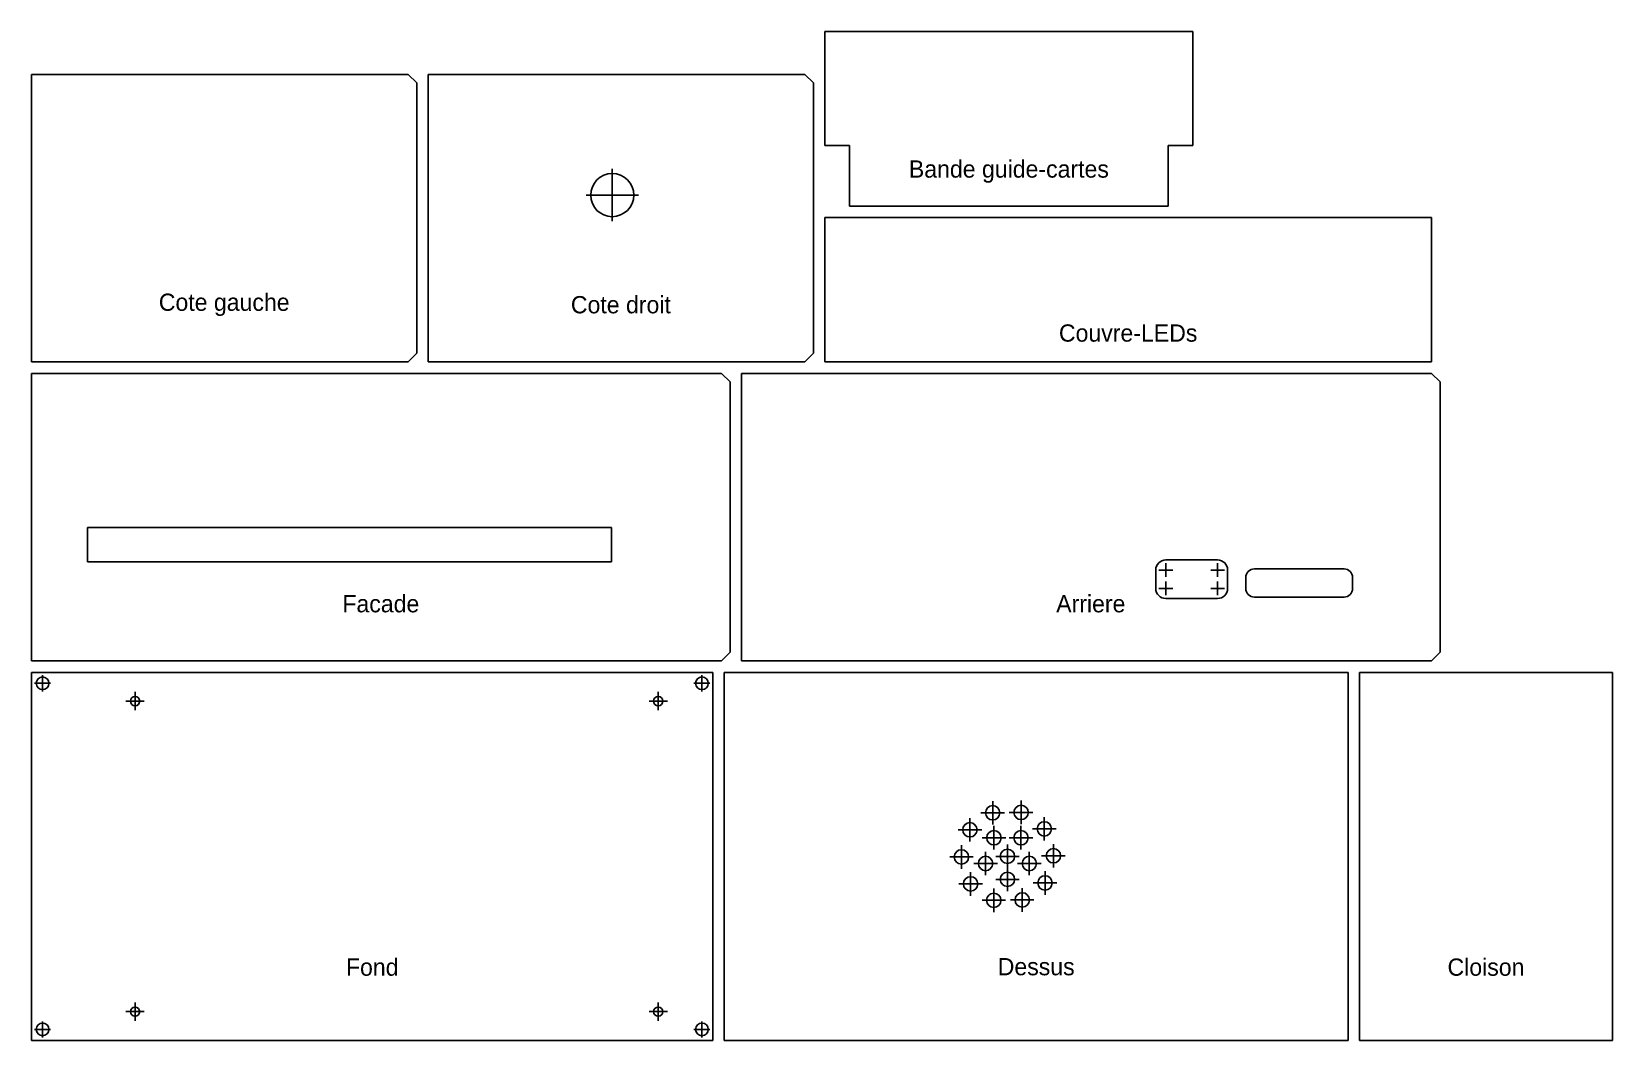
# Model space of a CAD drawing. Header units: millimetres. Extents: x 2 to 277, y 2 to 177.
import ezdxf
from ezdxf.enums import TextEntityAlignment as Align

# ---------------------------------------------------------------- set-up
doc = ezdxf.new("R2010")
doc.units = ezdxf.units.MM
for name, color, linetype in [('ARRIERE', 4, 'CONTINUOUS'), ('ARRIERE_MICROSD', 5, 'CONTINUOUS'), ('BANDE_GUIDE', 4, 'CONTINUOUS'), ('CLOISON', 1, 'CONTINUOUS'), ('COTE_DROIT', 6, 'CONTINUOUS'), ('COTE_GAUCHE', 3, 'CONTINUOUS'), ('COUVRE_LEDS', 2, 'CONTINUOUS'), ('DESSUS', 3, 'CONTINUOUS'), ('FACADE', 2, 'CONTINUOUS'), ('FOND', 1, 'CONTINUOUS'), ('GRAVURE', 5, 'CONTINUOUS')]:
    doc.layers.add(name, color=color, linetype=linetype)

msp = doc.modelspace()

# ---------------------------------------------------------------- linework, layer by layer
at = {"layer": 'ARRIERE'}
for p, q in [((125.5, 68), (125.5, 118)), ((125.5, 118), (245.5, 118)), ((247, 116.5), (245.5, 118)), ((247, 69.5), (247, 116.5)), ((208.3, 85.55), (199.3, 85.55)), ((197.55, 83.8), (197.55, 80.6)), ((210.05, 83.8), (210.05, 80.6)), ((208.3, 78.85), (199.3, 78.85)), ((245.5, 68), (247, 69.5)), ((125.5, 68), (245.5, 68))]:
    msp.add_line(p, q, dxfattribs=at)
for centre, start, end in [((199.3, 83.8), 90, 180), ((208.3, 83.8), 0, 90), ((199.3, 80.6), 180, 270), ((208.3, 80.6), 270, 0)]:
    msp.add_arc(centre, 1.75, start, end, dxfattribs=at)
at = {"layer": 'ARRIERE_MICROSD'}
for p, q in [((213.2, 82.5), (213.2, 80.6)), ((230.3, 84), (214.7, 84)), ((231.8, 82.5), (231.8, 80.6)), ((230.3, 79.1), (214.7, 79.1))]:
    msp.add_line(p, q, dxfattribs=at)
for centre, start, end in [((214.7, 82.5), 90, 180), ((230.3, 82.5), 0, 90), ((214.7, 80.6), 180, 270), ((230.3, 80.6), 270, 0)]:
    msp.add_arc(centre, 1.5, start, end, dxfattribs=at)
at = {"layer": 'BANDE_GUIDE'}
for p, q in [((140, 177.433), (204, 177.433)), ((140, 177.433), (140, 157.6)), ((204, 177.433), (204, 157.6)), ((140, 157.6), (144.3, 157.6)), ((144.3, 157.6), (144.3, 147.1)), ((199.7, 157.6), (204, 157.6)), ((199.7, 157.6), (199.7, 147.1)), ((144.3, 147.1), (199.7, 147.1))]:
    msp.add_line(p, q, dxfattribs=at)
at = {"layer": 'CLOISON'}
for p, q in [((276.98, 66), (233, 66)), ((233, 2), (233, 66)), ((276.98, 66), (276.98, 2)), ((276.98, 2), (233, 2))]:
    msp.add_line(p, q, dxfattribs=at)
at = {"layer": 'COTE_DROIT'}
for p, q in [((71, 120), (71, 170)), ((71, 170), (136.5, 170)), ((138, 168.5), (136.5, 170)), ((138, 121.5), (138, 168.5)), ((136.5, 120), (138, 121.5)), ((136.5, 120), (71, 120))]:
    msp.add_line(p, q, dxfattribs=at)
msp.add_circle((103, 149), 3.75, dxfattribs=at)
at = {"layer": 'COTE_GAUCHE'}
for p, q in [((2, 120), (2, 170)), ((2, 170), (67.5, 170)), ((69, 168.5), (67.5, 170)), ((69, 121.5), (69, 168.5)), ((67.5, 120), (69, 121.5)), ((2, 120), (67.5, 120))]:
    msp.add_line(p, q, dxfattribs=at)
at = {"layer": 'COUVRE_LEDS'}
for p, q in [((245.49, 145.092), (140, 145.092)), ((140, 145.092), (140, 120)), ((245.49, 120), (245.49, 145.092)), ((140, 120), (245.49, 120))]:
    msp.add_line(p, q, dxfattribs=at)
at = {"layer": 'DESSUS'}
for p, q in [((122.5, 2), (122.5, 66)), ((231, 66), (122.5, 66)), ((231, 2), (231, 66)), ((231, 2), (122.5, 2))]:
    msp.add_line(p, q, dxfattribs=at)
for centre in [(169.182, 41.577), (174.126, 41.64), (165.218, 38.62), (178.163, 38.784), (169.399, 37.236), (174.101, 37.236), (163.75, 33.899), (167.946, 32.764), (171.75, 34), (175.554, 32.764), (179.75, 34.101), (165.337, 29.216), (171.75, 30), (178.282, 29.38), (169.374, 26.36), (174.318, 26.423)]:
    msp.add_circle(centre, 1.25, dxfattribs=at)
at = {"layer": 'FACADE'}
for p, q in [((2, 68), (2, 118)), ((2, 118), (122, 118)), ((123.5, 116.5), (122, 118)), ((123.5, 69.5), (123.5, 116.5)), ((102.9, 91.2), (11.7, 91.2)), ((11.7, 85.2), (11.7, 91.2)), ((102.9, 85.2), (102.9, 91.2)), ((102.9, 85.2), (11.7, 85.2)), ((122, 68), (123.5, 69.5)), ((122, 68), (2, 68))]:
    msp.add_line(p, q, dxfattribs=at)
at = {"layer": 'FOND'}
for p, q in [((2, 66), (120.5, 66)), ((2, 2), (2, 66)), ((120.5, 2), (120.5, 66)), ((2, 2), (120.5, 2))]:
    msp.add_line(p, q, dxfattribs=at)
for centre, radius in [((3.9, 64.1), 1.1), ((118.6, 64.1), 1.1), ((20, 61), 0.8), ((111, 61), 0.8), ((20, 7), 0.8), ((111, 7), 0.8), ((3.9, 3.9), 1.1), ((118.6, 3.9), 1.1)]:
    msp.add_circle(centre, radius, dxfattribs=at)
at = {"layer": 'GRAVURE'}
for p, q in [((103, 144.45), (103, 153.55)), ((98.45, 149), (107.55, 149)), ((198.1, 83.8), (200.5, 83.8)), ((199.3, 82.6), (199.3, 85)), ((207.1, 83.8), (209.5, 83.8)), ((208.3, 82.6), (208.3, 85)), ((198.1, 80.6), (200.5, 80.6)), ((199.3, 79.4), (199.3, 81.8)), ((207.1, 80.6), (209.5, 80.6)), ((208.3, 79.4), (208.3, 81.8)), ((2.5, 64.1), (5.3, 64.1)), ((3.9, 62.7), (3.9, 65.5)), ((117.2, 64.1), (120, 64.1)), ((118.6, 62.7), (118.6, 65.5)), ((18.4, 61), (21.6, 61)), ((20, 59.4), (20, 62.6)), ((109.4, 61), (112.6, 61)), ((111, 59.4), (111, 62.6)), ((167.132, 41.577), (171.232, 41.577)), ((169.182, 39.527), (169.182, 43.627)), ((172.076, 41.64), (176.176, 41.64)), ((174.126, 39.59), (174.126, 43.69)), ((163.168, 38.62), (167.268, 38.62)), ((165.218, 36.57), (165.218, 40.67)), ((169.399, 35.186), (169.399, 39.286)), ((174.101, 35.186), (174.101, 39.286)), ((176.113, 38.784), (180.213, 38.784)), ((178.163, 36.734), (178.163, 40.834)), ((163.75, 31.849), (163.75, 35.949)), ((167.349, 37.236), (171.449, 37.236)), ((171.75, 31.95), (171.75, 36.05)), ((172.051, 37.236), (176.151, 37.236)), ((179.75, 32.051), (179.75, 36.151)), ((161.7, 33.899), (165.8, 33.899)), ((167.946, 30.714), (167.946, 34.814)), ((169.7, 34), (173.8, 34)), ((175.554, 30.714), (175.554, 34.814)), ((177.7, 34.101), (181.8, 34.101)), ((165.337, 27.166), (165.337, 31.266)), ((165.896, 32.764), (169.996, 32.764)), ((171.75, 27.95), (171.75, 32.05)), ((173.504, 32.764), (177.604, 32.764)), ((178.282, 27.33), (178.282, 31.43)), ((163.287, 29.216), (167.387, 29.216)), ((169.374, 24.31), (169.374, 28.41)), ((169.7, 30), (173.8, 30)), ((174.318, 24.373), (174.318, 28.473)), ((176.232, 29.38), (180.332, 29.38)), ((167.324, 26.36), (171.424, 26.36)), ((172.268, 26.423), (176.368, 26.423)), ((20, 5.4), (20, 8.6)), ((111, 5.4), (111, 8.6)), ((18.4, 7), (21.6, 7)), ((109.4, 7), (112.6, 7)), ((2.5, 3.9), (5.3, 3.9)), ((3.9, 2.5), (3.9, 5.3)), ((117.2, 3.9), (120, 3.9)), ((118.6, 2.5), (118.6, 5.3))]:
    msp.add_line(p, q, dxfattribs=at)

# ---------------------------------------------------------------- texts
for s, p in [('Bande guide-cartes', (172, 153.167)), ('Cote gauche', (35.5, 130)), ('Cote droit', (104.5, 130)), ('Couvre-LEDs', (192.745, 125.018)), ('Facade', (62.75, 78)), ('Arriere', (186.25, 78)), ('Fond', (61.25, 14.8)), ('Dessus', (176.75, 14.8)), ('Cloison', (254.99, 14.8))]:
    msp.add_text(s, height=3, dxfattribs=at).set_placement(p, align=Align.MIDDLE)

doc.saveas('drawing.dxf')
